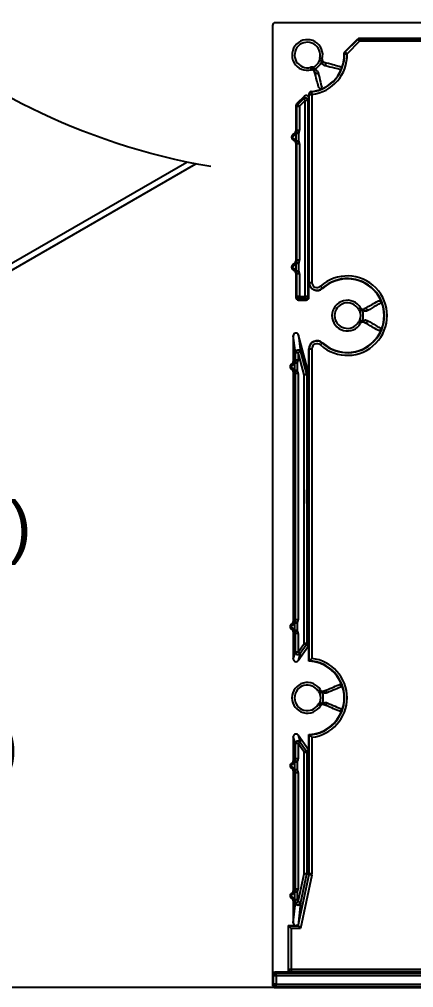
# Model space of a CAD drawing. Extents: x 0 to 11.8, y -8.7 to 0.
# Drawn here: x 5.474 to 6.989, y -8.685 to -4.961 of the extents above; entities that cross this region are included whole.
import ezdxf
from ezdxf import colors
from ezdxf.entities.mleader import LeaderData, LeaderLine
from ezdxf.math import Vec2, Vec3

# ---------------------------------------------------------------- set-up
doc = ezdxf.new("R2010")
doc.units = 0
doc.header["$LTSCALE"] = 0.5
doc.header["$MEASUREMENT"] = 0
for name, color, linetype in [('Dimension', 10, 'CONTINUOUS'), ('End Cap', 92, 'CONTINUOUS'), ('FAB DWG', 221, 'CONTINUOUS'), ('Housing', 150, 'CONTINUOUS')]:
    doc.layers.add(name, color=color, linetype=linetype)
doc.layers.add('Text-Unprinted', color=131, linetype='CONTINUOUS', plot=False)
doc.styles.add('LSAD_Standard', font='arial.ttf')
doc.styles.get("Standard").update_dxf_attribs({"font": 'arial.ttf'})

msp = doc.modelspace()

# ---------------------------------------------------------------- linework, layer by layer
at = {"layer": 'Dimension', "transparency": 16777216}
msp.add_open_spline([(6.2097, -5.527), (5.7119, -5.4449), (5.2358, -5.1865), (5.1049, -5.0079)], degree=3, dxfattribs=at)
at = {"layer": 'End Cap', "transparency": 16777216}
for p, q in [((6.4465, -4.9836), (6.4465, -8.6357)), ((9.4365, -4.9736), (6.4565, -4.9736)), ((6.7248, -5.0852), (6.7734, -5.0365)), ((6.7261, -5.0857), (6.774, -5.0378)), ((6.781, -5.0448), (6.7331, -5.0927)), ((6.774, -5.0378), (6.7734, -5.0365)), ((6.774, -5.0378), (6.781, -5.0448)), ((9.1125, -5.0336), (6.7805, -5.0336)), ((6.7805, -5.0336), (6.781, -5.0348)), ((6.781, -5.0348), (9.1119, -5.0348)), ((6.781, -5.0348), (6.781, -5.0448)), ((9.1119, -5.0448), (6.781, -5.0448)), ((6.7231, -5.093), (6.7331, -5.0927)), ((6.7261, -5.0857), (6.7331, -5.0927)), ((6.6275, -5.1193), (6.6373, -5.1174)), ((6.6361, -5.1232), (6.6275, -5.1193)), ((6.6375, -5.1129), (6.6278, -5.1103)), ((6.5957, -5.1546), (6.5932, -5.1449)), ((6.6002, -5.1544), (6.6021, -5.1446)), ((6.6021, -5.1446), (6.6061, -5.1532)), ((6.5864, -5.2483), (6.5864, -5.2631)), ((6.5876, -5.2494), (6.5864, -5.2483)), ((6.5876, -5.9724), (6.5876, -5.2494)), ((6.5876, -5.2494), (6.5976, -5.2494)), ((6.5965, -5.2394), (6.5976, -5.2494)), ((6.5976, -5.2494), (6.5976, -5.9724)), ((6.5693, -5.256), (6.5393, -5.286)), ((6.5393, -5.286), (6.5435, -5.2878)), ((6.5435, -5.2878), (6.5651, -5.2662)), ((6.5435, -5.2878), (6.5506, -5.2948)), ((6.5722, -5.2732), (6.5506, -5.2948)), ((6.5651, -5.2662), (6.5693, -5.256)), ((6.5722, -5.2732), (6.5651, -5.2662)), ((6.5822, -5.2732), (6.5722, -5.2732)), ((6.5722, -6.0259), (6.5722, -5.2732)), ((6.5864, -5.2631), (6.5822, -5.2732)), ((6.5822, -5.2732), (6.5822, -6.0259)), ((6.5406, -5.2948), (6.5364, -5.2931)), ((6.5364, -5.2931), (6.5364, -5.3905)), ((6.5406, -5.3872), (6.5406, -5.2948)), ((6.5406, -5.2948), (6.5506, -5.2948)), ((6.5506, -5.2948), (6.5506, -5.3872)), ((6.5234, -5.4053), (6.5365, -5.3953)), ((6.5364, -5.3905), (6.5406, -5.3872)), ((6.5465, -5.3993), (6.5379, -5.3993)), ((6.5379, -5.4272), (6.5379, -5.3993)), ((6.5385, -5.3933), (6.5465, -5.3993)), ((6.5406, -5.3872), (6.5506, -5.3872)), ((6.5465, -5.3993), (6.5465, -5.4272)), ((6.534, -5.4032), (6.5209, -5.4133)), ((6.5209, -5.4133), (6.534, -5.4233)), ((6.5365, -5.4312), (6.5234, -5.4212)), ((6.5406, -5.4393), (6.5364, -5.4361)), ((6.5364, -5.4361), (6.5364, -5.8905)), ((6.5379, -5.4272), (6.5465, -5.4272)), ((6.5465, -5.4272), (6.5385, -5.4332)), ((6.5506, -5.4393), (6.5406, -5.4393)), ((6.5406, -5.8872), (6.5406, -5.4393)), ((6.5506, -5.4393), (6.5506, -5.8872)), ((6.534, -5.9032), (6.5209, -5.9133)), ((6.5209, -5.9133), (6.534, -5.9233)), ((6.5234, -5.9053), (6.5365, -5.8953)), ((6.5365, -5.9312), (6.5234, -5.9212)), ((6.5364, -5.8905), (6.5406, -5.8872)), ((6.5465, -5.8993), (6.5379, -5.8993)), ((6.5379, -5.9272), (6.5379, -5.8993)), ((6.5385, -5.8933), (6.5465, -5.8993)), ((6.5506, -5.8872), (6.5406, -5.8872)), ((6.5465, -5.8993), (6.5465, -5.9272)), ((6.5364, -5.9361), (6.5364, -6.0301)), ((6.5406, -5.9393), (6.5364, -5.9361)), ((6.5379, -5.9272), (6.5465, -5.9272)), ((6.5465, -5.9272), (6.5385, -5.9332)), ((6.5406, -6.0259), (6.5406, -5.9393)), ((6.5506, -5.9393), (6.5406, -5.9393)), ((6.5506, -5.9393), (6.5506, -6.0259)), ((6.5876, -5.9724), (6.5864, -5.9724)), ((6.5864, -6.0301), (6.5864, -5.9724)), ((6.5876, -5.9724), (6.5976, -5.9724)), ((6.6378, -5.9946), (6.6311, -5.9872)), ((6.6378, -5.9946), (6.6387, -5.9955)), ((6.5364, -6.0301), (6.5406, -6.0259)), ((6.5506, -6.0259), (6.5406, -6.0259)), ((6.5506, -6.0359), (6.5506, -6.0259)), ((6.5506, -6.0259), (6.5722, -6.0259)), ((6.5722, -6.0359), (6.5722, -6.0259)), ((6.5822, -6.0259), (6.5722, -6.0259)), ((6.5822, -6.0259), (6.5864, -6.0301)), ((6.5506, -6.0359), (6.5464, -6.0401)), ((6.5464, -6.0401), (6.5764, -6.0401)), ((6.5722, -6.0359), (6.5506, -6.0359)), ((6.5764, -6.0401), (6.5722, -6.0359)), ((6.7851, -6.0706), (6.7764, -6.0756)), ((6.7825, -6.0822), (6.7881, -6.0739)), ((6.7915, -6.0789), (6.7825, -6.0822)), ((6.7851, -6.1296), (6.7764, -6.1246)), ((6.7881, -6.1263), (6.7825, -6.118)), ((6.7825, -6.118), (6.7915, -6.1213)), ((6.5349, -6.2423), (6.5264, -6.1773)), ((6.5264, -6.1773), (6.5264, -6.277)), ((6.546, -6.1747), (6.5546, -6.2397)), ((6.586, -6.324), (6.546, -6.1747)), ((6.6378, -6.2056), (6.6311, -6.213)), ((6.6378, -6.2056), (6.6387, -6.2047)), ((6.5349, -6.2705), (6.5349, -6.2423)), ((6.5349, -6.2423), (6.5449, -6.2423)), ((6.5546, -6.2397), (6.5449, -6.2423)), ((6.5449, -6.2423), (6.5449, -6.2705)), ((6.5678, -6.3277), (6.5449, -6.2423)), ((6.5546, -6.2397), (6.5775, -6.3251)), ((6.5864, -6.3266), (6.5864, -6.2278)), ((6.5876, -6.2278), (6.5864, -6.2278)), ((6.5876, -7.4278), (6.5876, -6.2278)), ((6.5876, -6.2278), (6.5976, -6.2278)), ((6.5976, -6.2278), (6.5976, -7.4186)), ((6.5283, -6.2864), (6.5152, -6.2965)), ((6.5178, -6.2885), (6.5309, -6.2785)), ((6.5264, -6.277), (6.5349, -6.2705)), ((6.5409, -6.2825), (6.5322, -6.2825)), ((6.5322, -6.3104), (6.5322, -6.2825)), ((6.5329, -6.2765), (6.5409, -6.2825)), ((6.5349, -6.2705), (6.5449, -6.2705)), ((6.5409, -6.2825), (6.5409, -6.3104)), ((6.5152, -6.2965), (6.5283, -6.3065)), ((6.5309, -6.3145), (6.5178, -6.3044)), ((6.5264, -6.3159), (6.5264, -7.277)), ((6.5349, -6.3225), (6.5264, -6.3159)), ((6.5322, -6.3104), (6.5409, -6.3104)), ((6.5409, -6.3104), (6.5329, -6.3165)), ((6.5349, -7.2705), (6.5349, -6.3225)), ((6.5449, -6.3225), (6.5349, -6.3225)), ((6.5449, -6.3225), (6.5449, -7.2705)), ((6.5775, -6.3251), (6.5678, -6.3277)), ((6.5778, -6.3277), (6.5678, -6.3277)), ((6.5678, -7.3615), (6.5678, -6.3277)), ((6.5775, -6.3251), (6.586, -6.324)), ((6.5864, -6.3266), (6.5778, -6.3277)), ((6.5778, -6.3277), (6.5778, -7.3615)), ((6.5283, -7.2864), (6.5152, -7.2965)), ((6.5152, -7.2965), (6.5283, -7.3065)), ((6.5178, -7.2885), (6.5309, -7.2785)), ((6.5264, -7.277), (6.5349, -7.2705)), ((6.5322, -7.3104), (6.5322, -7.2825)), ((6.5409, -7.2825), (6.5322, -7.2825)), ((6.5329, -7.2765), (6.5409, -7.2825)), ((6.5449, -7.2705), (6.5349, -7.2705)), ((6.5409, -7.2825), (6.5409, -7.3104)), ((6.5309, -7.3145), (6.5178, -7.3044)), ((6.5264, -7.3159), (6.5264, -7.4213)), ((6.5349, -7.3225), (6.5264, -7.3159)), ((6.5322, -7.3104), (6.5409, -7.3104)), ((6.5409, -7.3104), (6.5329, -7.3165)), ((6.5449, -7.3225), (6.5349, -7.3225)), ((6.5349, -7.3942), (6.5349, -7.3225)), ((6.5449, -7.3225), (6.5449, -7.3942)), ((6.5446, -7.427), (6.5846, -7.3699)), ((6.5449, -7.3942), (6.5678, -7.3615)), ((6.576, -7.3672), (6.5531, -7.3999)), ((6.5778, -7.3615), (6.5678, -7.3615)), ((6.576, -7.3672), (6.5678, -7.3615)), ((6.5846, -7.3699), (6.576, -7.3672)), ((6.5778, -7.3615), (6.5864, -7.3642)), ((6.5864, -7.429), (6.5864, -7.3642)), ((6.5264, -7.4213), (6.5349, -7.3942)), ((6.5449, -7.3942), (6.5349, -7.3942)), ((6.5531, -7.3999), (6.5446, -7.427)), ((6.5531, -7.3999), (6.5449, -7.3942)), ((6.5876, -7.4278), (6.5864, -7.429)), ((6.6309, -7.5401), (6.6224, -7.5452)), ((6.6286, -7.5517), (6.6341, -7.5433)), ((6.6374, -7.5483), (6.6286, -7.5517)), ((6.6309, -7.6006), (6.6224, -7.5954)), ((6.6286, -7.5889), (6.6374, -7.5924)), ((6.6341, -7.5973), (6.6286, -7.5889)), ((6.5349, -7.7465), (6.5264, -7.7194)), ((6.5264, -7.7194), (6.5264, -7.8121)), ((6.5449, -7.7465), (6.5349, -7.7465)), ((6.5349, -7.8055), (6.5349, -7.7465)), ((6.5446, -7.7136), (6.5531, -7.7408)), ((6.5846, -7.7708), (6.5446, -7.7136)), ((6.5449, -7.7465), (6.5531, -7.7408)), ((6.5449, -7.7465), (6.5449, -7.8055)), ((6.5678, -7.7792), (6.5449, -7.7465)), ((6.5531, -7.7408), (6.576, -7.7735)), ((6.5864, -7.7765), (6.5864, -7.7117)), ((6.5876, -7.7129), (6.5864, -7.7117)), ((6.5876, -8.2476), (6.5876, -7.7129)), ((6.5976, -7.7221), (6.5976, -8.2476)), ((6.5678, -7.7792), (6.576, -7.7735)), ((6.5678, -8.2466), (6.5678, -7.7792)), ((6.5678, -7.7792), (6.5778, -7.7792)), ((6.576, -7.7735), (6.5846, -7.7708)), ((6.5864, -7.7765), (6.5778, -7.7792)), ((6.5778, -7.7792), (6.5778, -8.2466)), ((6.5178, -7.8236), (6.5309, -7.8136)), ((6.5264, -7.8121), (6.5349, -7.8055)), ((6.5409, -7.8176), (6.5322, -7.8176)), ((6.5322, -7.8455), (6.5322, -7.8176)), ((6.5329, -7.8116), (6.5409, -7.8176)), ((6.5449, -7.8055), (6.5349, -7.8055)), ((6.5409, -7.8176), (6.5409, -7.8455)), ((6.5283, -7.8215), (6.5152, -7.8316)), ((6.5152, -7.8316), (6.5283, -7.8416)), ((6.5309, -7.8496), (6.5178, -7.8395)), ((6.5264, -7.851), (6.5264, -8.3121)), ((6.5349, -7.8576), (6.5264, -7.851)), ((6.5322, -7.8455), (6.5409, -7.8455)), ((6.5409, -7.8455), (6.5329, -7.8516)), ((6.5349, -7.8576), (6.5449, -7.8576)), ((6.5349, -8.3055), (6.5349, -7.8576)), ((6.5449, -7.8576), (6.5449, -8.3055)), ((6.5448, -8.3551), (6.5678, -8.2466)), ((6.5455, -8.4469), (6.5874, -8.2497)), ((6.5972, -8.2518), (6.5536, -8.4569)), ((6.5776, -8.2487), (6.5546, -8.3571)), ((6.5778, -8.2466), (6.5678, -8.2466)), ((6.5776, -8.2487), (6.5678, -8.2466)), ((6.5874, -8.2497), (6.5776, -8.2487)), ((6.5778, -8.2466), (6.5876, -8.2476)), ((6.5972, -8.2518), (6.5874, -8.2497)), ((6.5976, -8.2476), (6.5876, -8.2476)), ((6.5283, -8.3215), (6.5152, -8.3316)), ((6.5152, -8.3316), (6.5283, -8.3416)), ((6.5178, -8.3236), (6.5309, -8.3136)), ((6.5309, -8.3496), (6.5178, -8.3395)), ((6.5264, -8.3121), (6.5349, -8.3055)), ((6.5409, -8.3176), (6.5322, -8.3176)), ((6.5322, -8.3455), (6.5322, -8.3176)), ((6.5329, -8.3116), (6.5409, -8.3176)), ((6.5349, -8.3055), (6.5449, -8.3055)), ((6.5409, -8.3176), (6.5409, -8.3455)), ((6.5346, -8.3573), (6.5264, -8.351)), ((6.5264, -8.351), (6.5264, -8.4357)), ((6.5264, -8.4357), (6.5346, -8.3573)), ((6.5322, -8.3455), (6.5409, -8.3455)), ((6.5409, -8.3455), (6.5329, -8.3516)), ((6.5346, -8.3573), (6.5349, -8.3563)), ((6.5349, -8.3563), (6.5448, -8.3551)), ((6.5546, -8.3571), (6.5448, -8.3551)), ((6.5544, -8.3594), (6.5452, -8.4466)), ((6.5546, -8.3571), (6.5544, -8.3594)), ((6.5065, -8.4457), (6.5348, -8.4457)), ((6.5065, -8.4457), (6.5065, -8.6157)), ((6.5077, -8.4469), (6.5065, -8.4457)), ((6.5077, -8.6145), (6.5077, -8.4469)), ((6.5077, -8.4469), (6.5455, -8.4469)), ((6.5177, -8.4569), (6.5077, -8.4469)), ((6.5455, -8.4469), (6.5452, -8.4466)), ((6.5536, -8.4569), (6.5455, -8.4469)), ((6.5536, -8.4569), (6.5177, -8.4569)), ((6.5177, -8.4569), (6.5177, -8.6145)), ((6.4507, -8.6399), (6.4465, -8.6357)), ((6.4465, -8.6357), (6.4465, -8.675)), ((6.4607, -8.6399), (6.4507, -8.6399)), ((6.4507, -8.6715), (6.4507, -8.6399)), ((6.4565, -8.6257), (6.4607, -8.6299)), ((6.5165, -8.6257), (6.4565, -8.6257)), ((6.4607, -8.6399), (6.4607, -8.6299)), ((6.4607, -8.6299), (9.4323, -8.6299)), ((6.4607, -8.6399), (6.4607, -8.6715)), ((9.4323, -8.6399), (6.4607, -8.6399)), ((6.5065, -8.6157), (6.5077, -8.6145)), ((6.5077, -8.6145), (6.5177, -8.6145)), ((6.5177, -8.6245), (6.5165, -8.6257)), ((6.5177, -8.6145), (6.5177, -8.6245)), ((6.5177, -8.6145), (9.3752, -8.6145)), ((9.3752, -8.6245), (6.5177, -8.6245)), ((6.448, -8.6742), (6.4507, -8.6715)), ((6.4607, -8.6715), (6.4507, -8.6715)), ((6.4607, -8.6715), (9.4323, -8.6715)), ((6.4607, -8.6815), (6.4607, -8.6715)), ((6.4565, -8.685), (9.4365, -8.685)), ((6.4607, -8.6815), (6.458, -8.6842)), ((6.458, -8.6842), (9.435, -8.6842)), ((9.4323, -8.6815), (6.4607, -8.6815))]:
    msp.add_line(p, q, dxfattribs=at)
at = {"layer": 'End Cap', "transparency": 16777216, "flags": 128}
for points in [[(6.7231, -5.093), (6.7228, -5.0929), (6.7219, -5.0926)], [(6.7248, -5.0852), (6.7255, -5.0854), (6.7261, -5.0857)], [(6.5953, -5.2383), (6.5957, -5.2386), (6.5965, -5.2394)]]:
    msp.add_lwpolyline(points, dxfattribs=at)
at = {"layer": 'End Cap', "transparency": 16777216}
for centre, radius, start, end in [((6.5805, -5.0976), 0.059, 345, 285), ((6.5805, -5.0976), 0.049, 345, 285), ((6.781, -5.0448), 0.01, 90.0075, 134.9925), ((6.5805, -5.0976), 0.1427, 276.444, 1.826), ((6.5805, -5.0976), 0.1527, 276.444, 1.826), ((6.5805, -5.0976), 0.1415, 336.2855, 2.0281), ((6.7331, -5.0927), 0.01, 135.0078, 181.8182), ((6.5805, -5.0976), 0.0518, 294.7463, 335.2537), ((6.5805, -5.0976), 0.0613, 294.7463, 335.2537), ((6.6471, -5.1154), 0.02, 165, 190.9886), ((6.6294, -5.1188), 0.00806, 326.6837, 10.3941), ((6.6471, -5.1154), 0.01, 165, 190.9886), ((6.6416, -5.1346), 0.00989, 328.8038, 72.8077), ((6.5983, -5.1642), 0.02, 79.0114, 105), ((6.5983, -5.1642), 0.01, 79.0114, 105), ((6.6017, -5.1465), 0.00806, 259.6059, 303.3163), ((6.6174, -5.1587), 0.00989, 197.1923, 301.1962), ((6.5805, -5.0976), 0.1415, 293.7145, 336.2855), ((6.5976, -5.2494), 0.01, 96.4618, 179.9822), ((6.5805, -5.0976), 0.1415, 276.0266, 293.7145), ((6.5506, -5.2948), 0.01, 135.0075, 179.9925), ((6.5722, -5.2732), 0.01, 0.0699, 134.9301), ((6.5416, -5.4013), 0.00791, 130.201, 193.8659), ((6.544, -5.3969), 0.00655, 145.8994, 201.1205), ((6.5295, -5.4133), 0.01, 127.5, 232.5), ((6.5285, -5.4114), 0.00791, 130.201, 193.8659), ((6.5285, -5.4152), 0.00791, 166.1341, 229.799), ((6.5416, -5.4252), 0.00791, 166.1341, 229.799), ((6.544, -5.4296), 0.00655, 158.8795, 214.1006), ((6.5295, -5.9133), 0.01, 127.5, 232.5), ((6.5285, -5.9114), 0.00791, 130.201, 193.8659), ((6.5285, -5.9152), 0.00791, 166.1341, 229.799), ((6.5416, -5.9013), 0.00791, 130.201, 193.8659), ((6.544, -5.8969), 0.00655, 145.8994, 201.1205), ((6.5416, -5.9252), 0.00791, 166.1341, 229.799), ((6.544, -5.9296), 0.00655, 158.8795, 214.1006), ((6.734, -6.1001), 0.1527, 227.6619, 132.3381), ((6.734, -6.1001), 0.1427, 227.6619, 132.3381), ((6.734, -6.1001), 0.1415, 21.2855, 132.3381), ((6.6176, -5.9724), 0.0313, 180, 312.3381), ((6.6176, -5.9724), 0.03, 180, 312.3381), ((6.6176, -5.9724), 0.02, 180, 312.3381), ((6.5506, -6.0259), 0.01, 180.0204, 269.9796), ((6.5722, -6.0259), 0.01, 270.0204, 359.9796), ((6.734, -6.1001), 0.059, 30, 330), ((6.734, -6.1001), 0.049, 30, 330), ((6.7937, -6.0656), 0.01, 210, 235.9886), ((6.734, -6.1001), 0.1415, 338.7145, 21.2855), ((6.7937, -6.0656), 0.02, 210, 235.9886), ((6.734, -6.1001), 0.0518, 339.7463, 20.2537), ((6.7836, -6.0805), 0.00806, 11.6837, 55.3941), ((6.734, -6.1001), 0.0613, 339.7463, 20.2537), ((6.8034, -6.083), 0.00989, 13.8038, 117.8077), ((6.7937, -6.1346), 0.02, 124.0114, 150), ((6.7937, -6.1346), 0.01, 124.0114, 150), ((6.7836, -6.1197), 0.00806, 304.6059, 348.3163), ((6.8034, -6.1172), 0.00989, 242.1923, 346.1962), ((6.734, -6.1001), 0.1415, 227.6619, 338.7145), ((6.6176, -6.2278), 0.0313, 47.6619, 180), ((6.6176, -6.2278), 0.03, 47.6619, 180), ((6.6176, -6.2278), 0.02, 47.6619, 180), ((6.5449, -6.2424), 0.01, 15.4861, 179.5139), ((6.5239, -6.2965), 0.01, 127.5, 232.5), ((6.5229, -6.2946), 0.00791, 130.201, 193.8659), ((6.536, -6.2845), 0.00791, 130.201, 193.8659), ((6.5383, -6.2802), 0.00655, 145.8994, 201.1205), ((6.5229, -6.2984), 0.00791, 166.1341, 229.799), ((6.536, -6.3084), 0.00791, 166.1341, 229.799), ((6.5383, -6.3128), 0.00655, 158.8795, 214.1006), ((6.5678, -6.3277), 0.01, 0.0023, 14.9977), ((6.5239, -7.2965), 0.01, 127.5, 232.5), ((6.5229, -7.2946), 0.00791, 130.201, 193.8659), ((6.5229, -7.2984), 0.00791, 166.1341, 229.799), ((6.536, -7.2845), 0.00791, 130.201, 193.8659), ((6.5383, -7.2802), 0.00655, 145.8994, 201.1205), ((6.536, -7.3084), 0.00791, 166.1341, 229.799), ((6.5383, -7.3128), 0.00655, 158.8795, 214.1006), ((6.5678, -7.3615), 0.01, 325.0056, 359.9944), ((6.5449, -7.3941), 0.01, 180.1077, 324.8923), ((6.5803, -7.5703), 0.1415, 18.1521, 87.5292), ((6.5803, -7.5703), 0.1427, 272.946, 87.054), ((6.5803, -7.5703), 0.1527, 276.5167, 83.4833), ((6.5803, -7.5703), 0.059, 30.8298, 329.1702), ((6.5803, -7.5703), 0.049, 30.8298, 329.1702), ((6.6395, -7.535), 0.02, 210.8298, 236.8184), ((6.5803, -7.5703), 0.0518, 338.9165, 21.0835), ((6.6395, -7.535), 0.01, 210.8298, 236.8184), ((6.6296, -7.55), 0.00806, 12.5134, 56.2239), ((6.5803, -7.5703), 0.0613, 338.9165, 21.0835), ((6.6468, -7.5534), 0.00983, 13.4285, 110.6736), ((6.5803, -7.5703), 0.1415, 341.8479, 18.1521), ((6.6395, -7.6057), 0.02, 123.1816, 149.1702), ((6.6395, -7.6057), 0.01, 123.1816, 149.1702), ((6.6296, -7.5906), 0.00806, 303.7761, 347.4866), ((6.6468, -7.5872), 0.00983, 249.3264, 346.5715), ((6.5803, -7.5703), 0.1415, 272.4708, 341.8479), ((6.5449, -7.7465), 0.01, 35.1077, 179.8923), ((6.5678, -7.7792), 0.01, 0.0056, 34.9944), ((6.536, -7.8196), 0.00791, 130.201, 193.8659), ((6.5383, -7.8153), 0.00655, 145.8994, 201.1205), ((6.5239, -7.8316), 0.01, 127.5, 232.5), ((6.5229, -7.8297), 0.00791, 130.201, 193.8659), ((6.5229, -7.8335), 0.00791, 166.1341, 229.799), ((6.536, -7.8435), 0.00791, 166.1341, 229.799), ((6.5383, -7.8479), 0.00655, 158.8795, 214.1006), ((6.5678, -8.2466), 0.01, 348.0018, 359.9982), ((6.5239, -8.3316), 0.01, 127.5, 232.5), ((6.5229, -8.3297), 0.00791, 130.201, 193.8659), ((6.5229, -8.3335), 0.00791, 166.1341, 229.799), ((6.536, -8.3196), 0.00791, 130.201, 193.8659), ((6.536, -8.3435), 0.00791, 166.1341, 229.799), ((6.5383, -8.3153), 0.00655, 145.8994, 201.1205), ((6.5383, -8.3479), 0.00655, 158.8795, 214.1006), ((6.5446, -8.3572), 0.01, 180.7318, 347.2682), ((6.5448, -8.355), 0.01, 187.5298, 347.7224), ((6.4607, -8.6399), 0.01, 90.0204, 179.9796), ((6.5177, -8.6145), 0.01, 180.0204, 269.9796), ((6.458, -8.6742), 0.01, 180.0204, 269.9796), ((6.4607, -8.6715), 0.01, 180.0204, 269.9796)]:
    msp.add_arc(centre, radius, start, end, dxfattribs=at)
for centre, major_axis, ratio, start_param, end_param in [((6.4565, -4.9836), (-0.00707, 0.00707), 0.999695, 5.497939, 7.068431), ((6.7805, -5.0436), (0.00383, -0.00924), 0.999822, 2.748957, 3.534228), ((6.5464, -5.2931), (-0.00924, 0.00383), 0.999822, 5.890549, 6.675821), ((6.5764, -5.2631), (0.00383, 0.00925), 0.998961, 5.105456, 7.460915), ((6.5264, -5.3905), (-0.00794, -0.00609), 0.999758, 1.570796, 2.487211), ((6.5214, -5.3876), (0.0196, 0.0068), 0.961861, 5.043603, 5.312125), ((6.5301, -5.3876), (0.0101, 0.0036), 0.926097, 5.048383, 5.316905), ((6.5306, -5.3872), (0.00794, 0.00609), 0.999275, 4.980911, 5.628804), ((6.5306, -5.3872), (-0.0159, -0.0122), 0.999758, 1.839318, 2.487211), ((6.5264, -5.4361), (0.00794, -0.00609), 0.999758, 0.654382, 1.570796), ((6.5214, -5.4389), (0.0196, -0.0068), 0.961861, 0.971061, 1.239583), ((6.5301, -5.4389), (0.0101, -0.0036), 0.926097, 0.966281, 1.234803), ((6.5306, -5.4393), (0.00794, -0.00609), 0.999275, 0.654382, 1.302274), ((6.5306, -5.4393), (0.0159, -0.0122), 0.999758, 0.654382, 1.302274), ((6.5264, -5.8905), (-0.00794, -0.00609), 0.999758, 1.570796, 2.487211), ((6.5214, -5.8876), (0.0196, 0.0068), 0.961861, 5.043603, 5.312125), ((6.5301, -5.8876), (0.0101, 0.0036), 0.926097, 5.048383, 5.316905), ((6.5306, -5.8872), (0.00794, 0.00609), 0.999275, 4.980911, 5.628804), ((6.5306, -5.8872), (-0.0159, -0.0122), 0.999758, 1.839318, 2.487211), ((6.5264, -5.9361), (0.00794, -0.00609), 0.999758, 0.654382, 1.570796), ((6.5214, -5.9389), (0.0196, -0.0068), 0.961861, 0.971061, 1.239583), ((6.5301, -5.9389), (0.0101, -0.0036), 0.926097, 0.966281, 1.234803), ((6.5306, -5.9393), (0.00794, -0.00609), 0.999275, 0.654382, 1.302274), ((6.5306, -5.9393), (0.0159, -0.0122), 0.999758, 0.654382, 1.302274), ((6.5464, -6.0301), (-0.00707, -0.00707), 0.999695, 5.497939, 7.068431), ((6.5764, -6.0301), (0.00707, -0.00707), 0.999695, 5.497939, 7.068431), ((6.5364, -6.1773), (-0.0013, 0.01), 0.991177, 4.844441, 7.72193), ((6.5164, -6.277), (-0.00794, -0.00609), 0.999758, 1.570796, 2.487211), ((6.5158, -6.2708), (0.0196, 0.0068), 0.961861, 5.043603, 5.312125), ((6.5244, -6.2708), (0.0101, 0.0036), 0.926097, 5.048383, 5.316905), ((6.5249, -6.2705), (0.00794, 0.00609), 0.999275, 4.980911, 5.628804), ((6.5249, -6.2705), (-0.0159, -0.0122), 0.999758, 1.839318, 2.487211), ((6.5164, -6.3159), (0.00794, -0.00609), 0.999758, 0.654382, 1.570796), ((6.5158, -6.3221), (0.0196, -0.0068), 0.961861, 0.971061, 1.239583), ((6.5244, -6.3221), (0.0101, -0.0036), 0.926097, 0.966281, 1.234803), ((6.5249, -6.3225), (0.00794, -0.00609), 0.999275, 0.654382, 1.302274), ((6.5249, -6.3225), (0.0159, -0.0122), 0.999758, 0.654382, 1.302274), ((6.5764, -6.3266), (0.00992, 0.00131), 0.999845, 6.152306, 6.414065), ((6.5164, -7.277), (-0.00794, -0.00609), 0.999758, 1.570796, 2.487211), ((6.5158, -7.2708), (0.0196, 0.0068), 0.961861, 5.043603, 5.312125), ((6.5244, -7.2708), (0.0101, 0.0036), 0.926097, 5.048383, 5.316905), ((6.5249, -7.2705), (0.00794, 0.00609), 0.999275, 4.980911, 5.628804), ((6.5249, -7.2705), (-0.0159, -0.0122), 0.999758, 1.839318, 2.487211), ((6.5164, -7.3159), (0.00794, -0.00609), 0.999758, 0.654382, 1.570796), ((6.5158, -7.3221), (0.0196, -0.0068), 0.961861, 0.971061, 1.239583), ((6.5244, -7.3221), (0.0101, -0.0036), 0.926097, 0.966281, 1.234803), ((6.5249, -7.3225), (0.00794, -0.00609), 0.999275, 0.654382, 1.302274), ((6.5249, -7.3225), (0.0159, -0.0122), 0.999758, 0.654382, 1.302274), ((6.5764, -7.3642), (0.00954, -0.00301), 0.999833, 5.977801, 6.58857), ((6.5364, -7.4213), (-0.00301, -0.00955), 0.99832, 5.018304, 7.548066), ((6.5364, -7.7194), (-0.00301, 0.00955), 0.99832, 5.018304, 7.548066), ((6.5764, -7.7765), (0.00954, 0.00301), 0.999833, 5.977801, 6.58857), ((6.5164, -7.8121), (-0.00794, -0.00609), 0.999758, 1.570796, 2.487211), ((6.5158, -7.8059), (0.0196, 0.0068), 0.961861, 5.043603, 5.312125), ((6.5244, -7.8059), (0.0101, 0.0036), 0.926097, 5.048383, 5.316905), ((6.5249, -7.8056), (0.00794, 0.00609), 0.999275, 4.980911, 5.628804), ((6.5249, -7.8056), (-0.0159, -0.0122), 0.999758, 1.839318, 2.487211), ((6.5164, -7.851), (0.00794, -0.00609), 0.999758, 0.654382, 1.570796), ((6.5158, -7.8572), (0.0196, -0.0068), 0.961861, 0.971061, 1.239583), ((6.5244, -7.8572), (0.0101, -0.0036), 0.926097, 0.966281, 1.234803), ((6.5249, -7.8576), (0.00794, -0.00609), 0.999275, 0.654382, 1.302274), ((6.5249, -7.8576), (0.0159, -0.0122), 0.999758, 0.654382, 1.302274), ((6.5776, -8.2476), (0.00995, -0.00105), 0.999538, 6.178482, 6.387889), ((6.5776, -8.2476), (-0.0199, 0.0021), 0.999846, 3.036889, 3.246296), ((6.5164, -8.3121), (-0.00794, -0.00609), 0.999758, 1.570796, 2.487211), ((6.5158, -8.3059), (0.0196, 0.0068), 0.961861, 5.043603, 5.312125), ((6.5158, -8.3572), (0.0196, -0.0068), 0.961861, 0.971061, 1.239583), ((6.5244, -8.3059), (0.0101, 0.0036), 0.926097, 5.048383, 5.316905), ((6.5249, -8.3056), (0.00794, 0.00609), 0.999275, 4.980911, 5.628804), ((6.5249, -8.3056), (-0.0159, -0.0122), 0.999758, 1.839318, 2.487211), ((6.5164, -8.351), (0.00794, -0.00609), 0.999758, 0.654382, 1.570796), ((6.5244, -8.3572), (0.0101, -0.0036), 0.926097, 0.966281, 1.234803), ((6.5249, -8.3576), (0.00794, -0.00609), 0.999275, 0.780946, 1.302274), ((6.5249, -8.3576), (0.0159, -0.0122), 0.999758, 0.780946, 1.302274), ((6.5364, -8.4357), (-0.0011, -0.0101), 0.986342, 4.818548, 6.230882), ((6.5364, -8.4357), (-0.0011, -0.0101), 0.986342, 6.230882, 6.542088), ((6.5352, -8.4469), (0.0101, 0.0001), 0.117432, 0.092172, 1.297907), ((6.4565, -8.6357), (0.00707, -0.00707), 0.999695, 2.356347, 3.926839), ((6.5165, -8.6157), (0.00707, 0.00707), 0.999695, 2.356347, 3.926839), ((6.4465, -3.685), (0, 4.99), 0.017455, 3.141558, 3.159046), ((6.4565, -3.685), (0, 5), 0.01742, 3.141593, 3.159046)]:
    msp.add_ellipse(centre, major_axis=major_axis, ratio=ratio, start_param=start_param, end_param=end_param, dxfattribs=at)
for centre in [(6.5329, -6.7965), (6.5798, -6.7965)]:
    msp.add_ellipse(centre, major_axis=(0, 0.05), ratio=0.017455, dxfattribs=at)
for points, knots in [([(6.7219, -5.0926), (6.722, -5.0915), (6.7221, -5.0892), (6.7234, -5.0867), (6.7245, -5.0855), (6.7248, -5.0852)], [0, 0, 0, 0, 0.410742, 0.821484, 1, 1, 1, 1]), ([(6.6501, -5.1397), (6.6465, -5.1384), (6.64, -5.1361), (6.6373, -5.1273), (6.6361, -5.1232)], [0, 0, 0, 0, 0.545781, 1, 1, 1, 1]), ([(6.6373, -5.1174), (6.638, -5.1192), (6.6396, -5.1232), (6.6428, -5.1244), (6.6445, -5.1251)], [0, 0, 0, 0, 0.447895, 1, 1, 1, 1]), ([(6.6445, -5.1251), (6.6559, -5.1281), (6.6755, -5.1334), (6.6948, -5.1386), (6.7029, -5.1408)], [0, 0, 0, 0, 0.578529, 1, 1, 1, 1]), ([(6.71, -5.1545), (6.7015, -5.1523), (6.6818, -5.1473), (6.6616, -5.1424), (6.6501, -5.1397)], [0, 0, 0, 0, 0.431309, 1, 1, 1, 1]), ([(6.608, -5.1617), (6.6072, -5.1597), (6.606, -5.1566), (6.6018, -5.155), (6.6002, -5.1544)], [0, 0, 0, 0, 0.625991, 1, 1, 1, 1]), ([(6.6061, -5.1532), (6.6096, -5.1542), (6.6187, -5.1567), (6.6211, -5.1632), (6.6226, -5.1672)], [0, 0, 0, 0, 0.381177, 1, 1, 1, 1]), ([(6.6236, -5.22), (6.6215, -5.2119), (6.6163, -5.1926), (6.611, -5.173), (6.608, -5.1617)], [0, 0, 0, 0, 0.421471, 1, 1, 1, 1]), ([(6.6226, -5.1672), (6.6253, -5.1787), (6.6302, -5.1989), (6.6352, -5.2186), (6.6374, -5.2271)], [0, 0, 0, 0, 0.568691, 1, 1, 1, 1]), ([(6.7029, -5.1408), (6.7041, -5.1412), (6.7064, -5.1421), (6.7091, -5.1447), (6.7107, -5.148), (6.711, -5.1514), (6.7104, -5.1535), (6.71, -5.1545)], [0, 0, 0, 0, 0.210857, 0.4219, 0.627213, 0.821936, 1, 1, 1, 1]), ([(6.5953, -5.2383), (6.5949, -5.2384), (6.5935, -5.2386), (6.591, -5.2396), (6.5884, -5.2419), (6.5867, -5.2449), (6.5865, -5.2471), (6.5864, -5.2483)], [0, 0, 0, 0, 0.079569, 0.309655, 0.539749, 0.769875, 1, 1, 1, 1]), ([(6.6374, -5.2271), (6.6364, -5.2275), (6.6343, -5.2281), (6.631, -5.2278), (6.628, -5.2264), (6.6255, -5.2241), (6.6241, -5.2218), (6.6237, -5.2203), (6.6236, -5.22)], [0, 0, 0, 0, 0.1829883, 0.3659076, 0.5511558, 0.7443061, 0.9472448, 1, 1, 1, 1]), ([(6.7987, -6.0743), (6.8089, -6.0684), (6.8265, -6.0582), (6.8438, -6.0483), (6.8511, -6.044)], [0, 0, 0, 0, 0.578529, 1, 1, 1, 1]), ([(6.8658, -6.0487), (6.8583, -6.0532), (6.8408, -6.0636), (6.823, -6.0745), (6.813, -6.0806)], [0, 0, 0, 0, 0.431309, 1, 1, 1, 1]), ([(6.8511, -6.044), (6.8522, -6.0435), (6.8545, -6.0425), (6.8582, -6.0425), (6.8616, -6.0437), (6.8644, -6.0458), (6.8654, -6.0478), (6.8658, -6.0487)], [0, 0, 0, 0, 0.210857, 0.4219, 0.627213, 0.821936, 1, 1, 1, 1]), ([(6.7881, -6.0739), (6.7899, -6.0747), (6.7939, -6.0764), (6.797, -6.075), (6.7987, -6.0743)], [0, 0, 0, 0, 0.447895, 1, 1, 1, 1]), ([(6.813, -6.0806), (6.8096, -6.0823), (6.8033, -6.0852), (6.7952, -6.0809), (6.7915, -6.0789)], [0, 0, 0, 0, 0.545781, 1, 1, 1, 1]), ([(6.7987, -6.1259), (6.7968, -6.1251), (6.7937, -6.1238), (6.7897, -6.1256), (6.7881, -6.1263)], [0, 0, 0, 0, 0.625991, 1, 1, 1, 1]), ([(6.7915, -6.1213), (6.7946, -6.1195), (6.8028, -6.1149), (6.8091, -6.1178), (6.813, -6.1196)], [0, 0, 0, 0, 0.381177, 1, 1, 1, 1]), ([(6.8511, -6.1562), (6.8438, -6.1519), (6.8265, -6.142), (6.8089, -6.1318), (6.7987, -6.1259)], [0, 0, 0, 0, 0.421471, 1, 1, 1, 1]), ([(6.813, -6.1196), (6.823, -6.1257), (6.8408, -6.1366), (6.8583, -6.147), (6.8658, -6.1515)], [0, 0, 0, 0, 0.568691, 1, 1, 1, 1]), ([(6.8658, -6.1515), (6.8653, -6.1524), (6.8644, -6.1544), (6.8618, -6.1564), (6.8587, -6.1576), (6.8552, -6.1577), (6.8527, -6.157), (6.8513, -6.1563), (6.8511, -6.1562)], [0, 0, 0, 0, 0.182988, 0.365908, 0.551156, 0.744306, 0.947245, 1, 1, 1, 1]), ([(6.5876, -7.4278), (6.5877, -7.4277), (6.5879, -7.4275), (6.5892, -7.4263), (6.5914, -7.4243), (6.5944, -7.4215), (6.5966, -7.4195), (6.5976, -7.4186), (6.5976, -7.4186)], [0, 0, 0, 0, 0.1489519, 0.2971861, 0.5059708, 0.785051, 0.9931458, 1, 1, 1, 1]), ([(6.6434, -7.5442), (6.6536, -7.54), (6.6728, -7.532), (6.692, -7.5241), (6.7009, -7.5204)], [0, 0, 0, 0, 0.531056, 1, 1, 1, 1]), ([(6.7009, -7.5204), (6.7021, -7.52), (6.7045, -7.5193), (6.7082, -7.5198), (6.7115, -7.5214), (6.7137, -7.5237), (6.7144, -7.5255), (6.7147, -7.5262)], [0, 0, 0, 0, 0.2196082, 0.4394055, 0.6533482, 0.8564438, 1, 1, 1, 1]), ([(6.6341, -7.5433), (6.6359, -7.5441), (6.6393, -7.5455), (6.6421, -7.5446), (6.6434, -7.5442)], [0, 0, 0, 0, 0.521458, 1, 1, 1, 1]), ([(6.6564, -7.5511), (6.6538, -7.552), (6.6483, -7.5539), (6.6412, -7.5502), (6.6374, -7.5483)], [0, 0, 0, 0, 0.472231, 1, 1, 1, 1]), ([(6.7147, -7.5262), (6.7055, -7.5301), (6.686, -7.5383), (6.6666, -7.5467), (6.6564, -7.5511)], [0, 0, 0, 0, 0.477631, 1, 1, 1, 1]), ([(6.6434, -7.5964), (6.6414, -7.5958), (6.6387, -7.595), (6.635, -7.5968), (6.6341, -7.5973)], [0, 0, 0, 0, 0.727811, 1, 1, 1, 1]), ([(6.6374, -7.5924), (6.6395, -7.5911), (6.6468, -7.5866), (6.6524, -7.5883), (6.6564, -7.5895)], [0, 0, 0, 0, 0.280529, 1, 1, 1, 1]), ([(6.7009, -7.6203), (6.692, -7.6166), (6.6728, -7.6086), (6.6536, -7.6007), (6.6434, -7.5964)], [0, 0, 0, 0, 0.468944, 1, 1, 1, 1]), ([(6.6564, -7.5895), (6.6666, -7.5939), (6.686, -7.6023), (6.7055, -7.6105), (6.7147, -7.6144)], [0, 0, 0, 0, 0.522369, 1, 1, 1, 1]), ([(6.7147, -7.6144), (6.7143, -7.6154), (6.7134, -7.6174), (6.7109, -7.6196), (6.7079, -7.621), (6.7044, -7.6213), (6.7021, -7.6207), (6.7009, -7.6203)], [0, 0, 0, 0, 0.1917687, 0.383426, 0.5784013, 0.7822654, 1, 1, 1, 1]), ([(6.5976, -7.7221), (6.5976, -7.722), (6.5966, -7.7212), (6.5944, -7.7191), (6.5914, -7.7164), (6.5892, -7.7143), (6.5879, -7.7131), (6.5877, -7.713), (6.5876, -7.7129)], [0, 0, 0, 0, 0.006854, 0.214949, 0.494029, 0.702814, 0.851048, 1, 1, 1, 1]), ([(6.4465, -8.675), (6.4466, -8.6761), (6.4468, -8.6783), (6.4485, -8.6813), (6.4511, -8.6836), (6.4537, -8.6847), (6.4555, -8.6849), (6.4563, -8.685), (6.4565, -8.685)], [0, 0, 0, 0, 0.214614, 0.429227, 0.643855, 0.858514, 0.956992, 1, 1, 1, 1])]:
    msp.add_open_spline(points, degree=3, knots=knots, dxfattribs=at)
at = {"layer": 'Housing', "transparency": 16777216}
for p, q in [((4.5732, -6.4003), (6.1177, -5.5098)), ((4.58, -6.4229), (6.1519, -5.5166))]:
    msp.add_line(p, q, dxfattribs=at)
at = {"layer": 'Text-Unprinted', "ltscale": 0.5, "transparency": 16777216}
msp.add_lwpolyline([(0, 0), (11.6642, 0), (11.6642, -8.685), (0, -8.685)], close=True, dxfattribs=at)

# ---------------------------------------------------------------- leaders
at = {"layer": 'FAB DWG', "transparency": 16777216}
ml = msp.add_multileader_mtext('Standard', dxfattribs=at)
ml.set_content('CS00329\\PHW00814 (x2)', color=256)
ml.set_leader_properties()
ml.build(insert=Vec2(0, 0))
ml.multileader.update_dxf_attribs({"dogleg_length": 0.0922, "arrow_head_size": 0.15})
ctx = ml.context
ctx.base_point, ctx.char_height, ctx.arrow_head_size, ctx.landing_gap_size, ctx.plane_origin = Vec3(3.7377, -6.6231), 0.188, 0.15, 0.09, Vec3(8.9668, -6.2906)
notes = []
notes.append((ctx, [(1, (1, 1, 0), (3.4599, -6.6231), (1, 0), 0.2778, [(0, [(2.7738, -5.6035)], 0, [])])]))
ctx.mtext.insert, ctx.mtext.width, ctx.mtext.defined_height, ctx.mtext.flow_direction = Vec3(3.8277, -6.5015), 2.307685, 0.426, 5
at = {"layer": 'FAB DWG', "ltscale": 0.5, "transparency": 16777216}
ml = msp.add_multileader_mtext('Standard', dxfattribs=at)
ml.set_content('\\A1;BK0160_ (x1)\\PHW63214 (x2)', color=256, style='LSAD_Standard')
ml.set_leader_properties()
ml.build(insert=Vec2(0, 0))
ml.multileader.update_dxf_attribs({"text_left_attachment_type": 2, "dogleg_length": 0.36, "arrow_head_size": 0.1875})
ctx = ml.context
ctx.base_point, ctx.char_height, ctx.arrow_head_size, ctx.landing_gap_size, ctx.plane_origin = Vec3(3.6924, -7.6279), 0.1875, 0.1875, 0.09, Vec3(1.3954, 8.8784)
ctx.left_attachment = 2
notes.append((ctx, [(0, (1, 1, 0), (3.3252, -7.6279), (1, 0), 0.3672, [(0, [(2.6424, -7.2078)], 0, [])])]))
ctx.mtext.insert, ctx.mtext.width, ctx.mtext.defined_height, ctx.mtext.flow_direction = Vec3(3.7824, -7.3472), 2.351815, 0.6491, 5
for ctx, leaders in notes:
    for number, flags, end, landing, length, lines in leaders:
        leader = LeaderData()
        leader.index, (leader.has_last_leader_line, leader.has_dogleg_vector, leader.attachment_direction) = number, flags
        leader.last_leader_point, leader.dogleg_vector, leader.dogleg_length = Vec3(end), Vec3(landing), length
        for number, points, colour, breaks in lines:
            line = LeaderLine()
            line.index, line.vertices, line.color, line.breaks = number, Vec3.list(points), colors.encode_raw_color(colour), breaks
            leader.lines.append(line)
        ctx.leaders.append(leader)

doc.saveas('drawing.dxf')
